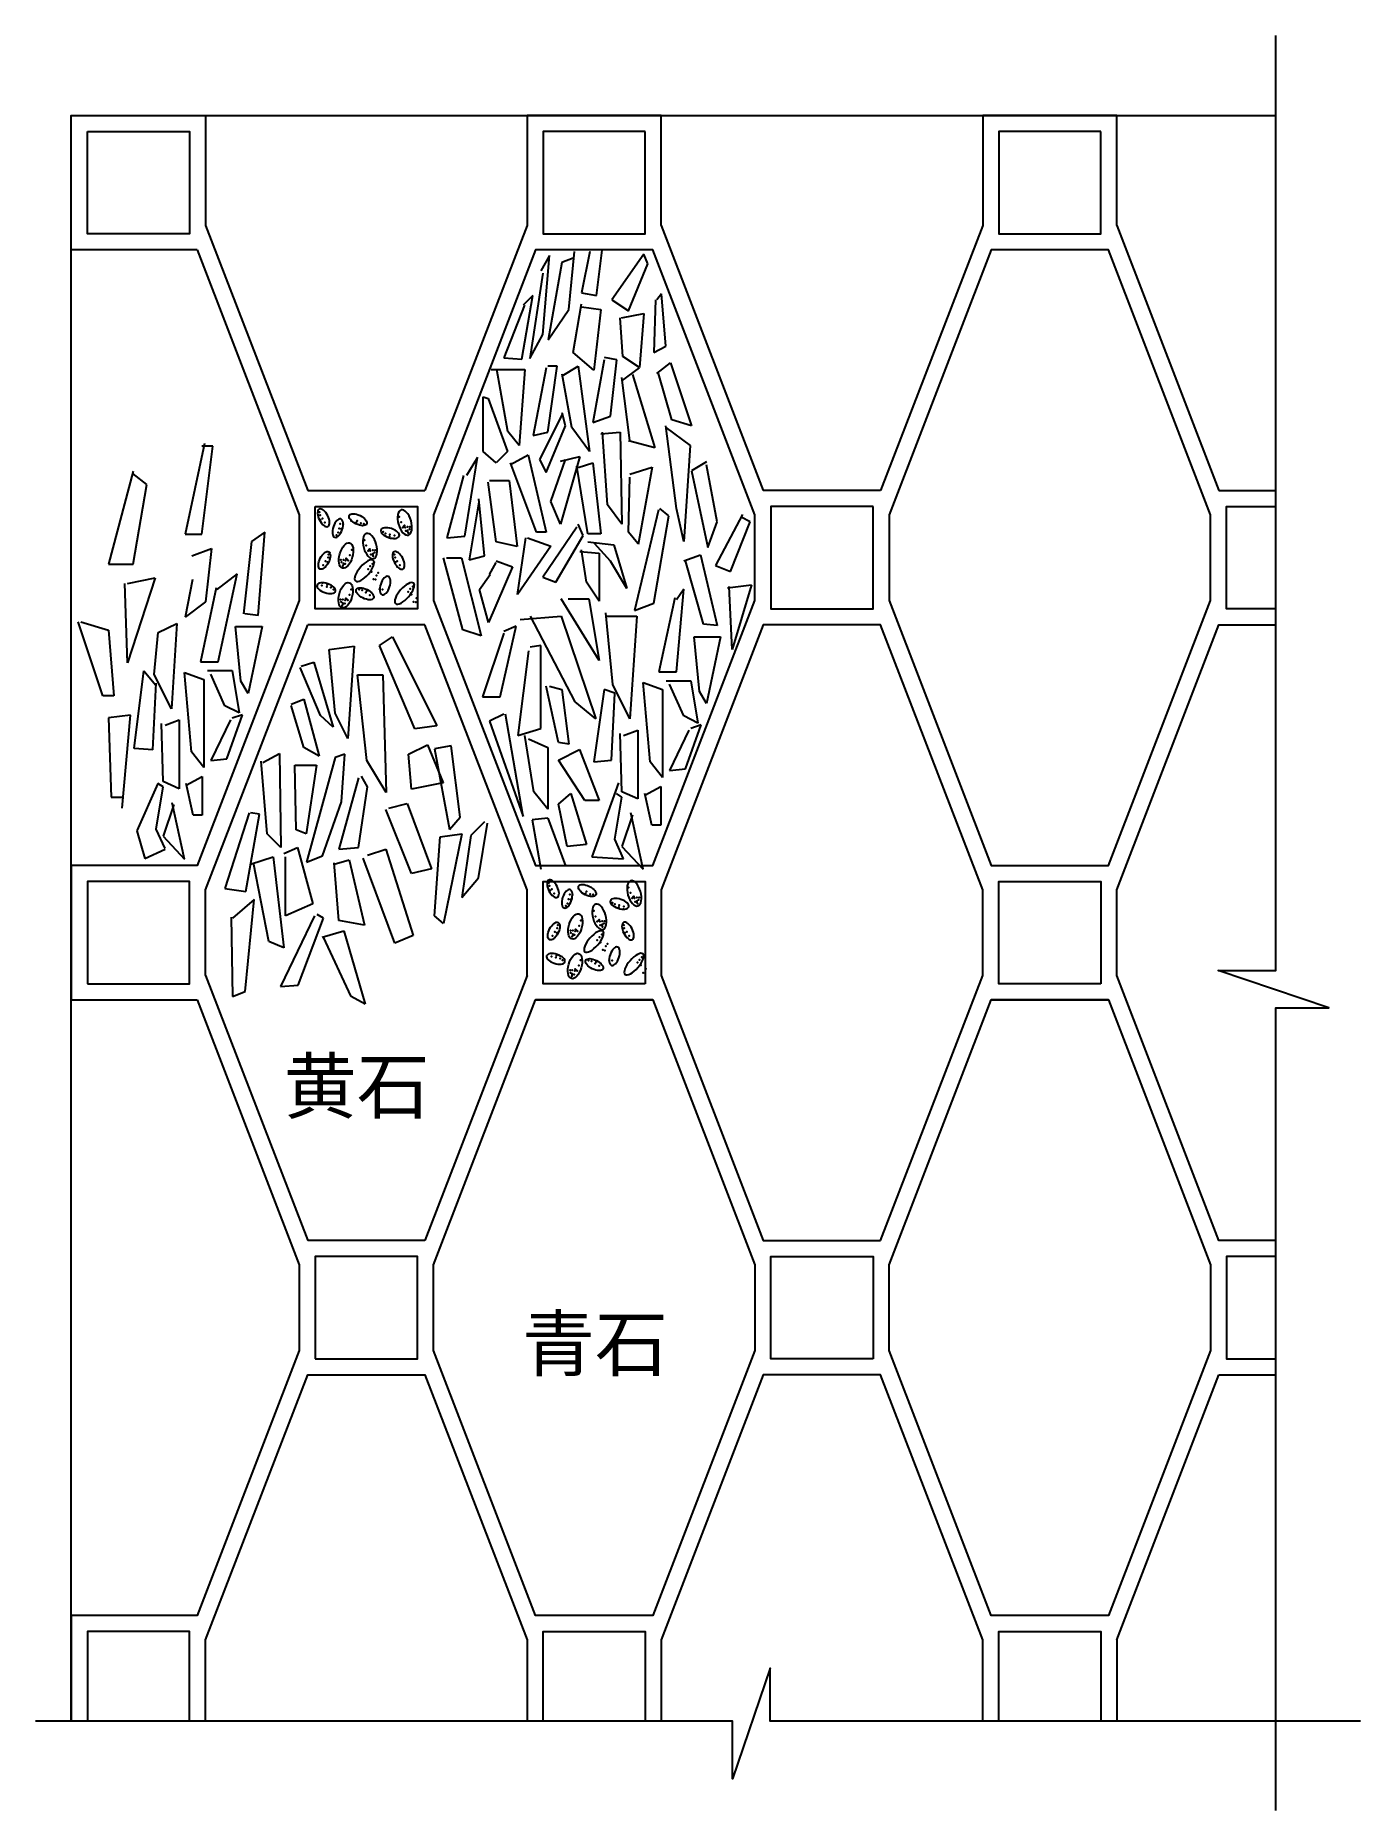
# Model space of a CAD drawing. Extents: x 49 to 1039, y 1844 to 3171.
import ezdxf

# ---------------------------------------------------------------- set-up
doc = ezdxf.new("R2010")
doc.units = 0
doc.header["$LTSCALE"] = 10
doc.header["$MEASUREMENT"] = 0
for name, color, linetype in [('3', 3, 'CONTINUOUS'), ('4', 4, 'CONTINUOUS'), ('7', 7, 'CONTINUOUS'), ('BH', 3, 'CONTINUOUS'), ('TEXT', 3, 'CONTINUOUS')]:
    doc.layers.add(name, color=color, linetype=linetype)
doc.styles.add('HZ', font='')
doc.styles.get('HZ').set_extended_font_data('仿宋_GB2312')

msp = doc.modelspace()

# ---------------------------------------------------------------- linework, layer by layer
at = {"layer": '3'}
for points in [[(976, 1844.1), (976, 2444), (1015.7, 2444), (933, 2472), (976, 2472), (976, 3170.9)], [(1039.3, 1910.9), (597.9, 1910.9), (597.9, 1950.6), (569.9, 1867.9), (569.9, 1910.9), (48.9, 1910.9)]]:
    msp.add_lwpolyline(points, dxfattribs=at)
at = {"layer": '4'}
msp.add_lwpolyline([(75.6, 1910.9), (75.6, 3111.1), (976, 3111.1)], dxfattribs=at)
at = {"layer": '7'}
for p, q in [((176, 3028.8), (252.3, 2830.8)), ((416.3, 3028.8), (339.9, 2830.8)), ((516.6, 3028.8), (592.9, 2830.8)), ((756.9, 3028.8), (680.5, 2830.8)), ((857.2, 3028.8), (933.5, 2830.8)), ((176, 2532.4), (252.3, 2730.4)), ((416.3, 2532.4), (339.9, 2730.4)), ((176, 2468.3), (252.3, 2270.2)), ((416.3, 2468.3), (339.9, 2270.2)), ((857.2, 1971.8), (933.5, 2169.8))]:
    msp.add_line(p, q, dxfattribs=at)
for points in [[(169.6, 3010.7), (75.6, 3010.7), (75.6, 3111.1), (176, 3111.1), (176, 3028.8)], [(516.6, 3028.8), (516.6, 3111.1), (416.3, 3111.1), (416.3, 3028.8)], [(857.2, 3028.8), (857.2, 3111.1), (756.9, 3111.1), (756.9, 3028.8)], [(169.6, 3010.7), (246, 2812.6), (246, 2748.5), (169.6, 2550.5), (75.6, 2550.5), (75.6, 2450.1), (169.6, 2450.1)], [(252.3, 2830.8), (339.9, 2830.8)], [(680.5, 2830.8), (592.9, 2830.8)], [(933.5, 2830.8), (976, 2830.8)], [(976, 2742.4), (939.2, 2742.4), (939.2, 2818.8), (976, 2818.8)], [(339.9, 2730.4), (252.3, 2730.4)], [(976, 2270.2), (933.5, 2270.2), (857.2, 2468.3), (857.2, 2532.4), (933.5, 2730.4), (976, 2730.4)], [(176, 2468.3), (176, 2532.4)], [(416.3, 2468.3), (416.3, 2532.4)], [(169.6, 2450.1), (246, 2252.1), (246, 2188), (169.6, 1990), (75.6, 1990), (75.6, 1910.9)], [(510.2, 2450.1), (422.6, 2450.1), (510.2, 2450.1), (586.6, 2252.1), (586.6, 2188), (510.2, 1990), (422.6, 1990), (346.3, 2188), (346.3, 2252.1), (422.6, 2450.1)], [(850.8, 2450.1), (763.2, 2450.1), (850.8, 2450.1), (927.2, 2252.1), (927.2, 2188), (850.8, 1990), (763.2, 1990), (686.9, 2188), (686.9, 2252.1), (763.2, 2450.1)], [(339.9, 2270.2), (252.3, 2270.2)], [(976, 2258.2), (939.2, 2258.2), (939.2, 2181.8), (976, 2181.8)], [(176, 1910.9), (176, 1971.8), (252.3, 2169.8), (339.9, 2169.8), (416.3, 1971.8), (416.3, 1910.9)], [(756.9, 1910.9), (756.9, 1971.8), (680.5, 2169.8), (592.9, 2169.8), (516.6, 1971.8), (516.6, 1910.9)], [(933.5, 2169.8), (976, 2169.8)], [(164, 1910.9), (164, 1978), (87.6, 1978), (87.6, 1910.9)], [(428.3, 1910.9), (428.3, 1978), (504.6, 1978), (504.6, 1910.9)], [(768.9, 1910.9), (768.9, 1978), (845.2, 1978), (845.2, 1910.9)], [(857.2, 1971.8), (857.2, 1910.9)]]:
    msp.add_lwpolyline(points, dxfattribs=at)
for points in [[(87.6, 3099.1), (164, 3099.1), (164, 3022.7), (87.6, 3022.7)], [(504.6, 3099.1), (428.3, 3099.1), (428.3, 3022.7), (504.6, 3022.7)], [(845.2, 3099.1), (768.9, 3099.1), (768.9, 3022.7), (845.2, 3022.7)], [(586.6, 2748.5), (586.6, 2812.6), (510.2, 3010.7), (422.6, 3010.7), (346.3, 2812.6), (346.3, 2748.5), (422.6, 2550.5), (510.2, 2550.5)], [(927.2, 2748.5), (927.2, 2812.6), (850.8, 3010.7), (763.2, 3010.7), (686.9, 2812.6), (686.9, 2748.5), (763.2, 2550.5), (850.8, 2550.5)], [(258, 2818.8), (334.3, 2818.8), (334.3, 2742.4), (258, 2742.4)], [(674.9, 2818.8), (598.6, 2818.8), (598.6, 2742.4), (674.9, 2742.4)], [(680.5, 2270.2), (756.9, 2468.3), (756.9, 2532.4), (680.5, 2730.4), (592.9, 2730.4), (516.6, 2532.4), (516.6, 2468.3), (592.9, 2270.2)], [(87.6, 2462.1), (164, 2462.1), (164, 2538.5), (87.6, 2538.5)], [(504.6, 2462.1), (428.3, 2462.1), (428.3, 2538.5), (504.6, 2538.5)], [(845.2, 2462.1), (768.9, 2462.1), (768.9, 2538.5), (845.2, 2538.5)], [(258, 2181.8), (334.3, 2181.8), (334.3, 2258.2), (258, 2258.2)], [(674.9, 2181.8), (598.6, 2181.8), (598.6, 2258.2), (674.9, 2258.2)]]:
    msp.add_lwpolyline(points, close=True, dxfattribs=at)
at = {"layer": 'BH'}
for p, q in [((433.1, 3006.5), (426.6, 2995)), ((428.2, 2947.5), (433.1, 3006.5)), ((442.4, 3001.3), (432, 2943.4)), ((450.7, 3004.4), (442.4, 3001.3)), ((447.5, 2966.2), (451.7, 3009.6)), ((463.1, 3009.6), (456.9, 2978.6)), ((468.3, 2976.5), (472.4, 3010.6)), ((503.5, 3007.5), (479.6, 2973.4)), ((492.1, 2965.1), (506.6, 3000.3)), ((506.6, 3000.3), (503.5, 3007.5)), ((428.2, 2993.4), (418.4, 2929.4)), ((412.3, 2928.9), (420.6, 2976.5)), ((420.6, 2976.5), (413.4, 2969.3)), ((456.9, 2978.6), (468.3, 2976.5)), ((479.6, 2973.4), (492.1, 2965.1)), ((512.2, 2973.4), (511.1, 2934.1)), ((516.7, 2977.9), (513.3, 2973.4)), ((520.1, 2938.6), (516.7, 2977.9)), ((414.4, 2969.3), (398.9, 2930)), ((432, 2943.4), (447.5, 2966.2)), ((450.7, 2934.1), (456.9, 2970.3)), ((456.9, 2968.2), (471.4, 2966.2)), ((471.4, 2966.2), (466.2, 2920.7)), ((487.9, 2931), (485.9, 2960)), ((486.9, 2960), (503.5, 2963.1)), ((503.5, 2963.1), (500.3, 2922.7)), ((418.4, 2929.4), (428.2, 2947.5)), ((466.2, 2920.7), (450.7, 2934.1)), ((511.1, 2934.1), (520.1, 2938.6)), ((389.4, 2921.3), (414.7, 2921.3)), ((402, 2875), (393.6, 2921.3)), ((398.9, 2930), (412.3, 2928.9)), ((414.7, 2921.3), (410.5, 2864.4)), ((430.5, 2922.5), (420.9, 2872)), ((431.7, 2874.4), (438.9, 2923.7)), ((438.9, 2923.7), (431.7, 2923.7)), ((442.5, 2916.5), (454.6, 2923.7)), ((454.6, 2923.7), (463, 2859.9)), ((473.9, 2928.5), (465.4, 2881.6)), ((483.5, 2928.5), (474.2, 2930.2)), ((478.7, 2886.4), (483.5, 2928.5)), ((487.1, 2912.9), (500.4, 2922.5)), ((500.3, 2922.7), (487.9, 2931)), ((513.3, 2918.4), (523.4, 2926.3)), ((523.4, 2926.3), (539.2, 2879.1)), ((449.8, 2878), (442.5, 2917.7)), ((493.2, 2868.3), (487.1, 2915.3)), ((495.2, 2917.6), (511.7, 2862.8)), ((524.6, 2883.6), (514.5, 2918.4)), ((383.5, 2859.9), (383.5, 2900.8)), ((383.5, 2900.8), (387.1, 2899.6)), ((387.1, 2899.6), (401.6, 2859.9)), ((442.5, 2887.6), (425.7, 2853.9)), ((445, 2879.2), (442.5, 2888.8)), ((465.4, 2881.6), (478.7, 2886.4)), ((539.2, 2879.1), (524.6, 2883.6)), ((410.5, 2864.4), (402, 2875)), ((420.9, 2872), (431.7, 2874.4)), ((430.5, 2844.3), (445, 2879.2)), ((463, 2859.9), (449.8, 2878)), ((471.5, 2873.2), (485.9, 2874.4)), ((476.3, 2820.2), (472.7, 2874.4)), ((485.9, 2874.4), (487.1, 2805.7)), ((511.7, 2862.8), (492.1, 2867.9)), ((527.9, 2817.4), (520.1, 2879.1)), ((520.1, 2878), (538.1, 2864.5)), ((175.2, 2865.9), (160.8, 2798.3)), ((181.4, 2863.9), (173.1, 2863.9)), ((173.1, 2798.3), (181.4, 2863.9)), ((369.9, 2796.6), (379.2, 2855.5)), ((379.2, 2855.5), (370.9, 2842.1)), ((393.1, 2851.5), (383.5, 2859.9)), ((401.6, 2859.9), (393.1, 2851.5)), ((404, 2850.3), (417.2, 2857.5)), ((417.2, 2857.5), (430.5, 2799.7)), ((425.7, 2853.9), (430.5, 2844.3)), ((434.1, 2822.6), (445, 2853.9)), ((441.3, 2852.7), (455.8, 2856.3)), ((455.8, 2856.3), (441.3, 2805.7)), ((538.1, 2864.5), (533.6, 2792.7)), ((121.8, 2845.4), (103.4, 2775.7)), ((132.1, 2835.2), (121.8, 2843.4)), ((368.9, 2842.1), (356.4, 2795.5)), ((423.3, 2799.7), (404, 2851.5)), ((461.8, 2798.5), (453.4, 2849.1)), ((454.6, 2847.9), (465.4, 2851.5)), ((465.4, 2851.5), (471.5, 2798.5)), ((492, 2799.7), (493.2, 2840.7)), ((493.1, 2843.1), (509.7, 2848.3)), ((509.7, 2848.3), (499.3, 2790.4)), ((550.4, 2852.2), (539.2, 2845.5)), ((539.2, 2845.5), (551.5, 2788.3)), ((558.3, 2807.3), (550.4, 2850)), ((121.8, 2775.7), (132.1, 2835.2)), ((393.1, 2792.5), (387.1, 2837)), ((388.3, 2838.2), (402.8, 2838.2)), ((402.8, 2838.2), (408.8, 2788.9)), ((380.2, 2822.4), (373, 2779)), ((384.4, 2782.1), (380.2, 2824.5)), ((441.3, 2805.7), (434.1, 2822.6)), ((487.1, 2805.7), (476.3, 2820.2)), ((514.5, 2816.3), (496.5, 2741.1)), ((522.3, 2811.8), (515.6, 2817.4)), ((533.6, 2792.7), (527.9, 2817.4)), ((577.4, 2812.9), (557.1, 2774.8)), ((220.3, 2799.8), (210.4, 2792.7)), ((215.4, 2737.5), (220.3, 2799.8)), ((430.5, 2799.7), (423.3, 2799.7)), ((453.4, 2803.3), (428.1, 2766)), ((458.2, 2797.3), (454.6, 2805.7)), ((499.2, 2791.3), (492, 2799.7)), ((511.1, 2746.7), (522.3, 2811.8)), ((551.5, 2788.3), (558.3, 2807.3)), ((568.4, 2770.3), (583, 2807.3)), ((583, 2807.3), (576.3, 2810.9)), ((160.8, 2798.3), (173.1, 2798.3)), ((165.8, 2781.9), (180.4, 2787.5)), ((180.4, 2787.5), (175.9, 2747.5)), ((210.4, 2792.7), (204.4, 2738.7)), ((356.4, 2795.5), (369.9, 2796.6)), ((408.8, 2788.9), (393.1, 2792.5)), ((409.2, 2753.2), (415.5, 2795.5)), ((434.1, 2789.3), (409.2, 2753.2)), ((416.5, 2795.5), (434.1, 2789.3)), ((437.7, 2762.4), (458.2, 2797.3)), ((460.6, 2762.4), (457, 2786.5)), ((471.5, 2798.5), (461.8, 2798.5)), ((461.8, 2792.5), (481.1, 2790.1)), ((478.7, 2778.1), (466.7, 2791.3)), ((481.1, 2790.1), (490.8, 2757.6)), ((103.4, 2775.7), (121.8, 2775.7)), ((368.4, 2726.6), (353.8, 2780.4)), ((356.1, 2780.4), (367.3, 2780.4)), ((367.3, 2780.4), (381.9, 2722.1)), ((373, 2779), (384.4, 2782.1)), ((405.5, 2773.7), (387.5, 2732.2)), ((388.3, 2768), (393.3, 2777)), ((393.1, 2778.2), (405.5, 2773.7)), ((455.8, 2785.3), (470.3, 2784.1)), ((470.3, 2784.1), (470.3, 2748)), ((490.8, 2757.6), (478.7, 2778.1)), ((533.6, 2778.2), (545.9, 2782.7)), ((548.2, 2731), (534.7, 2778.2)), ((545.9, 2782.7), (558.3, 2729.9)), ((557.1, 2774.8), (568.4, 2770.3)), ((117.7, 2701.9), (115.7, 2761.4)), ((138.3, 2765.5), (117.7, 2701.9)), ((117.7, 2761.4), (138.3, 2765.5)), ((166.2, 2764.2), (160.8, 2736.1)), ((199.7, 2768.5), (184.4, 2756.9)), ((185.3, 2702.7), (199.7, 2768.5)), ((380.8, 2756.8), (388.7, 2768.1)), ((428.1, 2766), (437.7, 2762.4)), ((470.3, 2748), (460.6, 2762.4)), ((566.1, 2758), (584.1, 2760.2)), ((584.1, 2760.2), (569.5, 2712)), ((175.9, 2747.5), (160.8, 2736.1)), ((183.9, 2758.1), (172.1, 2702.7)), ((387.5, 2732.2), (380.8, 2756.8)), ((470.1, 2703.7), (441.9, 2749.8)), ((447.1, 2749.8), (462.4, 2749.8)), ((462.4, 2749.8), (470.1, 2703.7)), ((496.5, 2741.1), (511.1, 2746.7)), ((526.8, 2750.5), (514.9, 2695.2)), ((533.4, 2757.1), (528.1, 2749.2)), ((528.1, 2695.2), (533.4, 2757.1)), ((569.5, 2712), (567.3, 2759.1)), ((215.4, 2737.5), (205.3, 2738.6)), ((411.2, 2734.4), (441.9, 2737)), ((452.2, 2672.9), (418.9, 2737)), ((441.9, 2737), (467.6, 2660.1)), ((480.4, 2685.7), (475.3, 2739.5)), ((475.3, 2737), (498.3, 2737)), ((498.3, 2737), (493.2, 2660.1)), ((99.3, 2677.3), (80.8, 2732.7)), ((82.8, 2732.7), (103.4, 2726.5)), ((103.4, 2726.5), (107.5, 2677.3)), ((137.6, 2693.3), (140.6, 2724.7)), ((140.6, 2724.7), (154.6, 2731.3)), ((154.6, 2731.3), (150.4, 2667.7)), ((198.4, 2729.1), (218.2, 2729.1)), ((202.4, 2688.3), (198.4, 2729.1)), ((218.2, 2729.1), (207.7, 2679)), ((305.9, 2715), (315.7, 2721.5)), ((315.7, 2721.5), (348.9, 2655)), ((381.9, 2722.1), (368.4, 2726.6)), ((398.9, 2724.2), (383, 2676.7)), ((396.2, 2676.7), (408.1, 2729.4)), ((408.1, 2729.4), (398.9, 2725.5)), ((545.2, 2680.7), (541.3, 2721.5)), ((541.3, 2721.5), (561, 2721.5)), ((558.3, 2729.9), (548.2, 2731)), ((561, 2721.5), (550.5, 2671.5)), ((268.3, 2712), (287.1, 2714.4)), ((272.9, 2664.5), (268.3, 2712)), ((287.1, 2714.4), (282.4, 2645.5)), ((332.3, 2652.7), (305.9, 2715)), ((417.3, 2711), (409.4, 2647.8)), ((426.5, 2714.9), (418.6, 2713.6)), ((426.5, 2653), (426.5, 2714.9)), ((122.7, 2638), (129.8, 2696.1)), ((129.8, 2696.1), (138.8, 2685.4)), ((160.2, 2694.8), (174.7, 2689.6)), ((165.5, 2635.6), (160.2, 2694.8)), ((172.1, 2702.7), (185.3, 2702.7)), ((177.3, 2696.2), (195.8, 2696.2)), ((190.5, 2669.8), (180, 2693.5)), ((195.8, 2696.2), (201.1, 2664.6)), ((261.8, 2662.6), (246.6, 2698.6)), ((247.5, 2699.5), (257, 2702.4)), ((257, 2702.4), (271.3, 2654)), ((514.9, 2695.2), (528.1, 2695.2)), ((136.5, 2636.9), (139.1, 2686.9)), ((150.4, 2667.7), (137.6, 2693.3)), ((174.7, 2689.6), (174.7, 2623.7)), ((207.7, 2679), (202.4, 2688.3)), ((296.6, 2628.9), (289.5, 2693)), ((289.5, 2693), (308.5, 2693)), ((308.5, 2693), (310.9, 2605.2)), ((439.7, 2642.5), (430.5, 2684.6)), ((433.1, 2684.6), (442.4, 2682)), ((442.4, 2682), (447.6, 2641.2)), ((474, 2682), (466.1, 2628)), ((481.9, 2679.4), (474, 2682)), ((493.2, 2660.1), (480.4, 2685.7)), ((508.3, 2628), (503, 2687.3)), ((503, 2687.3), (517.5, 2682)), ((517.5, 2682), (517.5, 2616.2)), ((520.2, 2688.6), (538.6, 2688.6)), ((533.4, 2662.3), (522.8, 2686)), ((538.6, 2688.6), (543.9, 2657)), ((550.5, 2671.5), (545.2, 2680.7)), ((107.5, 2677.3), (99.3, 2677.3)), ((201.1, 2664.6), (190.5, 2669.8)), ((239.9, 2671.1), (249.4, 2674.9)), ((249.4, 2638.8), (239.9, 2670.1)), ((249.4, 2674.9), (260.8, 2632.2)), ((383, 2676.7), (396.2, 2676.7)), ((467.6, 2660.1), (452.2, 2672.9)), ((479.3, 2629.3), (481.9, 2679.4)), ((119.8, 2663), (103.4, 2660.9)), ((103.4, 2660.9), (105.4, 2601.5)), ((113.6, 2593.3), (119.8, 2663)), ((144.4, 2613.2), (143.1, 2656.7)), ((145.7, 2655.3), (156.2, 2659.3)), ((156.2, 2659.3), (156.2, 2607.9)), ((194.5, 2659.3), (180, 2629)), ((191.8, 2630.3), (203.7, 2663.2)), ((203.7, 2663.2), (195.8, 2660.6)), ((271.3, 2654), (261.8, 2662.6)), ((282.4, 2645.5), (272.9, 2664.5)), ((348.9, 2655), (332.3, 2652.7)), ((398.9, 2663.6), (388.3, 2658.3)), ((388.3, 2658.3), (413.4, 2587.2)), ((413.4, 2587.2), (400.2, 2663.6)), ((543.9, 2657), (533.4, 2662.3)), ((534.7, 2622.7), (546.5, 2655.7)), ((546.5, 2655.7), (538.6, 2653)), ((327.7, 2633.8), (341.8, 2640.8)), ((341.8, 2640.8), (353.7, 2612.3)), ((409.4, 2647.8), (426.5, 2653)), ((421.3, 2605.6), (414.7, 2647.8)), ((417.3, 2645.1), (431.8, 2638.6)), ((447.6, 2641.2), (439.7, 2642.5)), ((487.2, 2605.6), (485.9, 2649.1)), ((488.5, 2647.8), (499.1, 2651.7)), ((499.1, 2651.7), (499.1, 2600.4)), ((537.3, 2651.7), (522.8, 2621.4)), ((136.5, 2636.9), (122.7, 2638)), ((174.7, 2623.7), (165.5, 2635.6)), ((180, 2629), (191.8, 2630.3)), ((222.1, 2574.1), (217.5, 2628.6)), ((218.7, 2627.4), (231.2, 2634.3)), ((231.2, 2634.3), (232.3, 2563.9)), ((260.8, 2632.2), (249.4, 2638.8)), ((272.9, 2631.3), (251.5, 2552.9)), ((280, 2633.7), (272.9, 2631.3)), ((277.6, 2598.1), (280, 2633.7)), ((310.9, 2605.2), (296.6, 2628.9)), ((329.9, 2607.5), (327.7, 2633.8)), ((359.6, 2639.9), (347.1, 2637.7)), ((347.1, 2637.7), (358.4, 2577.5)), ((366.4, 2586.6), (359.6, 2639.9)), ((431.8, 2638.6), (431.8, 2592.5)), ((439.7, 2629.3), (455.6, 2637.2)), ((459.5, 2599), (439.7, 2629.3)), ((455.6, 2637.2), (470.1, 2599)), ((466.1, 2628), (479.3, 2629.3)), ((517.5, 2616.2), (508.3, 2628)), ((161.5, 2610.6), (173.4, 2617.1)), ((173.4, 2617.1), (173.4, 2588.2)), ((243.7, 2577.2), (242.8, 2625.6)), ((242.8, 2625.6), (258.9, 2625.6)), ((258.9, 2625.6), (251.3, 2574.3)), ((290.3, 2616.1), (275.5, 2562.8)), ((297.1, 2609.3), (292.5, 2617.2)), ((522.8, 2621.4), (534.7, 2622.7)), ((105.4, 2601.5), (113.6, 2601.5)), ((140.4, 2611.9), (124.5, 2576.3)), ((139.1, 2577.6), (144.4, 2609.2)), ((144.4, 2609.2), (140.4, 2611.9)), ((156.2, 2607.9), (144.4, 2613.2)), ((166.8, 2588.2), (161.5, 2611.9)), ((290.3, 2563.9), (297.1, 2609.3)), ((353.7, 2612.3), (329.9, 2607.5)), ((431.8, 2592.5), (421.3, 2605.6)), ((439.7, 2596.4), (449, 2604.3)), ((449, 2604.3), (460.8, 2566.1)), ((484.6, 2612.2), (464.8, 2556.9)), ((481.9, 2570.1), (487.2, 2601.7)), ((487.2, 2601.7), (483.2, 2604.3)), ((499.1, 2600.4), (487.2, 2605.6)), ((504.3, 2603), (516.2, 2609.6)), ((509.6, 2580.6), (504.3, 2604.3)), ((516.2, 2609.6), (516.2, 2580.6)), ((152.3, 2596.1), (144.4, 2572.4)), ((160.2, 2555.2), (151, 2597.4)), ((173.4, 2588.2), (166.8, 2588.2)), ((208.5, 2590), (190.3, 2533.3)), ((206.2, 2531), (216.4, 2588.9)), ((216.4, 2588.9), (209.6, 2590)), ((263.4, 2557.7), (277.6, 2598.1)), ((330, 2544.6), (310.7, 2592.3)), ((313, 2593.4), (326.6, 2596.8)), ((326.6, 2596.8), (344.8, 2548)), ((446.3, 2564.8), (439.7, 2596.4)), ((470.1, 2599), (459.5, 2599)), ((495.1, 2588.5), (487.2, 2564.8)), ((503, 2547.7), (493.8, 2589.8)), ((124.5, 2576.3), (130.7, 2555.7)), ((145.7, 2563.1), (139.1, 2577.6)), ((232.3, 2563.9), (222.1, 2574.1)), ((251.3, 2574.3), (243.7, 2577.2)), ((351.4, 2572), (367.5, 2574.1)), ((367.5, 2574.1), (353.9, 2507.2)), ((358.4, 2577.5), (366.4, 2586.6)), ((384.5, 2583.2), (374.3, 2573)), ((380, 2541.2), (386.8, 2582.1)), ((431.8, 2585.9), (420, 2584.6)), ((420, 2584.6), (426.5, 2547.7)), ((431.8, 2585.9), (445, 2550.3)), ((516.2, 2580.6), (509.6, 2580.6)), ((130.7, 2555.7), (145.9, 2562.6)), ((144.4, 2572.4), (160.2, 2555.2)), ((234.6, 2559.4), (244.8, 2563.9)), ((244.8, 2563.9), (256.2, 2521.9)), ((275.5, 2562.8), (290.3, 2563.9)), ((297.1, 2558.2), (310.7, 2562.8)), ((310.7, 2562.8), (331.2, 2498.1)), ((347.1, 2512.8), (351.4, 2572)), ((374.3, 2573), (367.5, 2526.5)), ((460.8, 2566.1), (446.3, 2564.8)), ((488.5, 2555.6), (481.9, 2570.1)), ((487.2, 2564.8), (503, 2547.7)), ((209.6, 2551.4), (226.6, 2557.1)), ((223.2, 2493.6), (211.9, 2552.6)), ((226.6, 2557.1), (234.6, 2489)), ((235.7, 2512.8), (235.7, 2557.1)), ((251.5, 2552.9), (263.4, 2557.7)), ((272.1, 2551.4), (283.4, 2554.8)), ((275.5, 2509.4), (272.1, 2552.6)), ((283.4, 2554.8), (294.8, 2506)), ((317.5, 2492.4), (293.7, 2556)), ((344.8, 2548), (330, 2544.6)), ((464.8, 2556.9), (488.5, 2555.6)), ((367.5, 2526.5), (380, 2541.2)), ((190.3, 2533.3), (206.2, 2531)), ((212.2, 2525.2), (196.1, 2511.1)), ((205.6, 2456.3), (212.2, 2525.2)), ((256.2, 2521.9), (235.7, 2512.8)), ((195.2, 2512), (196.1, 2452.6)), ((257.5, 2512.9), (232, 2460.1)), ((245.2, 2461.1), (264.1, 2511.1)), ((264.1, 2511.1), (259.4, 2513.9)), ((294.8, 2506), (275.5, 2509.4)), ((353.9, 2507.2), (347.1, 2512.8)), ((263.2, 2496.9), (279.3, 2501.6)), ((284.9, 2452.6), (264.1, 2496.9)), ((279.3, 2501.6), (295.3, 2446.9)), ((331.2, 2498.1), (317.5, 2492.4)), ((234.6, 2489), (223.2, 2493.6)), ((196.1, 2452.6), (205.6, 2456.3)), ((232, 2460.1), (245.2, 2461.1)), ((295.3, 2446.9), (284.9, 2452.6))]:
    msp.add_line(p, q, dxfattribs=at)
at = {"layer": 'BH', "extrusion": (0, 0, -1)}
for centre, major_axis, ratio in [((264.2, 2810.4), (-3.23, 6.46), 0.482066), ((324.9, 2806.9), (-2.69, 9.41), 0.495405), ((274.8, 2802.7), (-2.28, -6.85), 0.482066), ((313.9, 2799), (-6.85, 2.28), 0.482066), ((298.9, 2789.3), (-2.69, 9.41), 0.495405), ((294.7, 2770.9), (-6.67, -7.66), 0.384627), ((320.2, 2778.6), (-3.23, 6.46), 0.482066), ((266.2, 2757.8), (6.85, -2.28), 0.482066), ((310.2, 2759.8), (2.28, 6.85), 0.482066), ((324.7, 2753.9), (-6.67, -7.66), 0.384627), ((435.7, 2533.2), (-3.23, 6.46), 0.482066), ((496.4, 2529.7), (-2.69, 9.41), 0.495405), ((446.2, 2525.6), (-2.28, -6.85), 0.482066), ((470.3, 2512.2), (-2.69, 9.41), 0.495405), ((485.4, 2521.9), (-6.85, 2.28), 0.482066), ((491.7, 2501.5), (-3.23, 6.46), 0.482066), ((466.2, 2493.7), (-6.67, -7.66), 0.384627), ((437.7, 2480.7), (6.85, -2.28), 0.482066), ((481.7, 2482.7), (2.28, 6.85), 0.482066), ((496.2, 2476.8), (-6.67, -7.66), 0.384627)]:
    msp.add_ellipse(centre, major_axis=major_axis, ratio=ratio, dxfattribs=at)
at = {"layer": 'BH'}
for centre, major_axis, ratio in [((289.9, 2809), (6.46, -3.23), 0.482066), ((281, 2782.2), (2.69, 9.41), 0.495405), ((264.8, 2778.6), (3.23, 6.46), 0.482066), ((280.7, 2752.5), (2.69, 9.41), 0.495405), ((295.1, 2753.6), (-6.46, 3.23), 0.482066), ((461.3, 2531.8), (6.46, -3.23), 0.482066), ((436.3, 2501.5), (3.23, 6.46), 0.482066), ((452.4, 2505), (2.69, 9.41), 0.495405), ((452.1, 2475.4), (2.69, 9.41), 0.495405), ((466.6, 2476.4), (-6.46, 3.23), 0.482066)]:
    msp.add_ellipse(centre, major_axis=major_axis, ratio=ratio, dxfattribs=at)
for p in [(261.1, 2814.7), (261.6, 2812.5), (262, 2809), (263.3, 2809.9), (263.3, 2805.5), (265.1, 2806.8), (275.8, 2802.5), (276.7, 2805.9), (277.3, 2802.2), (278.9, 2805.6), (284.9, 2808.1), (288.5, 2806.8), (289.4, 2808.1), (292, 2806.3), (294.2, 2805.9), (308.7, 2799.9), (320.8, 2811.2), (322.1, 2807.2), (323.4, 2803.2), (324.3, 2804.1), (324.7, 2804.6), (325.2, 2803.2), (325.6, 2800.6), (326.9, 2803.7), (326.9, 2801), (326.9, 2800.1), (328.3, 2801.9), (328.7, 2803.7), (273.9, 2797.5), (275.1, 2799.4), (285.2, 2786.5), (294.7, 2793.6), (296, 2789.7), (298.3, 2786.6), (298.7, 2787), (310.6, 2798.6), (313.4, 2796.5), (313.7, 2798), (316.8, 2794.9), (317.1, 2797.1), (327.4, 2799.3), (263.9, 2775), (265.7, 2778.1), (265.7, 2773.7), (267, 2777.2), (267.5, 2780.8), (267.9, 2783), (277.2, 2779), (277.6, 2777.2), (278.5, 2774.6), (279, 2779), (279, 2776.3), (279, 2775.4), (280.3, 2775.9), (280.7, 2778.5), (281.2, 2779.9), (281.6, 2779.4), (282.5, 2778.5), (283.8, 2782.5), (297.4, 2785.7), (298.9, 2774.2), (299.1, 2785.7), (299.6, 2783.1), (300.8, 2776), (300.9, 2786.1), (300.9, 2783.5), (300.9, 2782.6), (301.1, 2775.7), (301.3, 2781.7), (302, 2777.3), (302.2, 2784.4), (302.7, 2786.1), (317.1, 2783), (317.6, 2780.8), (318, 2777.2), (319.3, 2778.1), (319.3, 2773.7), (321.1, 2775), (263.3, 2761.9), (266.8, 2760.4), (297.4, 2772), (299.9, 2770.1), (301.5, 2764.5), (303.1, 2764.2), (303.7, 2767.3), (305, 2769.2), (332, 2760.3), (263, 2759.7), (266.5, 2758.8), (269.6, 2758.2), (271.5, 2756.9), (276.9, 2749.3), (277.3, 2747.6), (278.7, 2749.3), (278.7, 2746.7), (280.4, 2748.9), (280.9, 2750.2), (281.3, 2749.8), (282.2, 2748.9), (283.5, 2752.9), (284.9, 2756.8), (290.8, 2756.7), (293, 2756.2), (295.7, 2754.5), (296.5, 2755.8), (298.7, 2752.7), (300.1, 2754.5), (306.1, 2757), (308.3, 2756.7), (327.3, 2755), (328.9, 2757.2), (329.8, 2753.2), (330.8, 2759.1), (331.1, 2758.8), (331.5, 2747.6), (333.1, 2747.3), (333.7, 2750.4), (278.2, 2744.9), (278.7, 2745.8), (280, 2746.3), (432.6, 2537.6), (433, 2535.4), (433.5, 2531.9), (434.8, 2532.7), (434.8, 2528.3), (436.5, 2529.6), (446.6, 2522.2), (447.2, 2525.3), (448.2, 2528.8), (448.8, 2525), (450.3, 2528.5), (456.4, 2531), (459.9, 2529.6), (460.8, 2531), (463.5, 2529.2), (465.7, 2528.8), (480.2, 2522.7), (482, 2521.5), (492.2, 2534), (493.5, 2530.1), (494.9, 2526.1), (495.7, 2527), (496.2, 2527.4), (496.6, 2526.1), (497.1, 2523.4), (498.4, 2526.5), (498.4, 2523.9), (498.4, 2523), (498.8, 2522.1), (499.7, 2524.8), (500.2, 2526.5), (445.4, 2520.3), (456.6, 2509.3), (466.2, 2516.5), (467.5, 2512.5), (468.8, 2508.6), (469.7, 2509.4), (470.2, 2509.9), (470.6, 2508.6), (472.4, 2509), (474.1, 2509), (484.8, 2519.3), (485.2, 2520.9), (488.3, 2517.8), (488.6, 2519.9), (435.4, 2497.9), (437.1, 2501), (437.1, 2496.6), (438.5, 2500.1), (438.9, 2503.6), (439.3, 2505.8), (448.7, 2501.8), (449.1, 2500.1), (450, 2497.4), (450.4, 2501.8), (450.4, 2499.2), (450.4, 2498.3), (451.8, 2498.7), (452.2, 2501.4), (452.6, 2502.7), (453.1, 2502.3), (454, 2501.4), (455.3, 2505.4), (468.8, 2494.8), (470.4, 2497), (471, 2505.9), (472.2, 2498.9), (472.4, 2506.4), (472.4, 2505.5), (472.6, 2498.6), (472.8, 2504.6), (473.5, 2500.1), (473.7, 2507.2), (488.6, 2505.8), (489, 2503.6), (489.5, 2500.1), (490.8, 2501), (490.8, 2496.6), (492.5, 2497.9), (434.5, 2482.6), (434.8, 2484.8), (437.9, 2481.7), (438.2, 2483.2), (471.3, 2493), (473, 2487.4), (474.5, 2487), (475.2, 2490.2), (476.4, 2492), (502.2, 2482), (502.5, 2481.6), (503.5, 2483.2), (441, 2481), (442.9, 2479.8), (448.4, 2472.2), (448.8, 2470.4), (450.1, 2472.2), (450.1, 2469.6), (450.1, 2468.7), (451.5, 2469.1), (451.9, 2471.8), (452.3, 2473.1), (452.8, 2472.6), (453.7, 2471.8), (455, 2475.7), (456.3, 2479.7), (462.3, 2479.5), (464.5, 2479.1), (467.1, 2477.3), (468, 2478.6), (470.2, 2475.6), (471.5, 2477.3), (477.6, 2479.8), (479.8, 2479.5), (498.8, 2477.9), (500.3, 2480.1), (501.3, 2476), (503, 2470.4), (504.5, 2470.1), (505.1, 2473.2), (449.7, 2467.8)]:
    msp.add_point(p, dxfattribs=at)

# ---------------------------------------------------------------- texts
at = {"layer": 'TEXT', "style": 'HZ'}
for s, p in [('黄石', (234.4, 2365.6)), ('青石', (412.5, 2173.1))]:
    msp.add_text(s, height=40, dxfattribs=at).set_placement(p)

doc.saveas('drawing.dxf')
